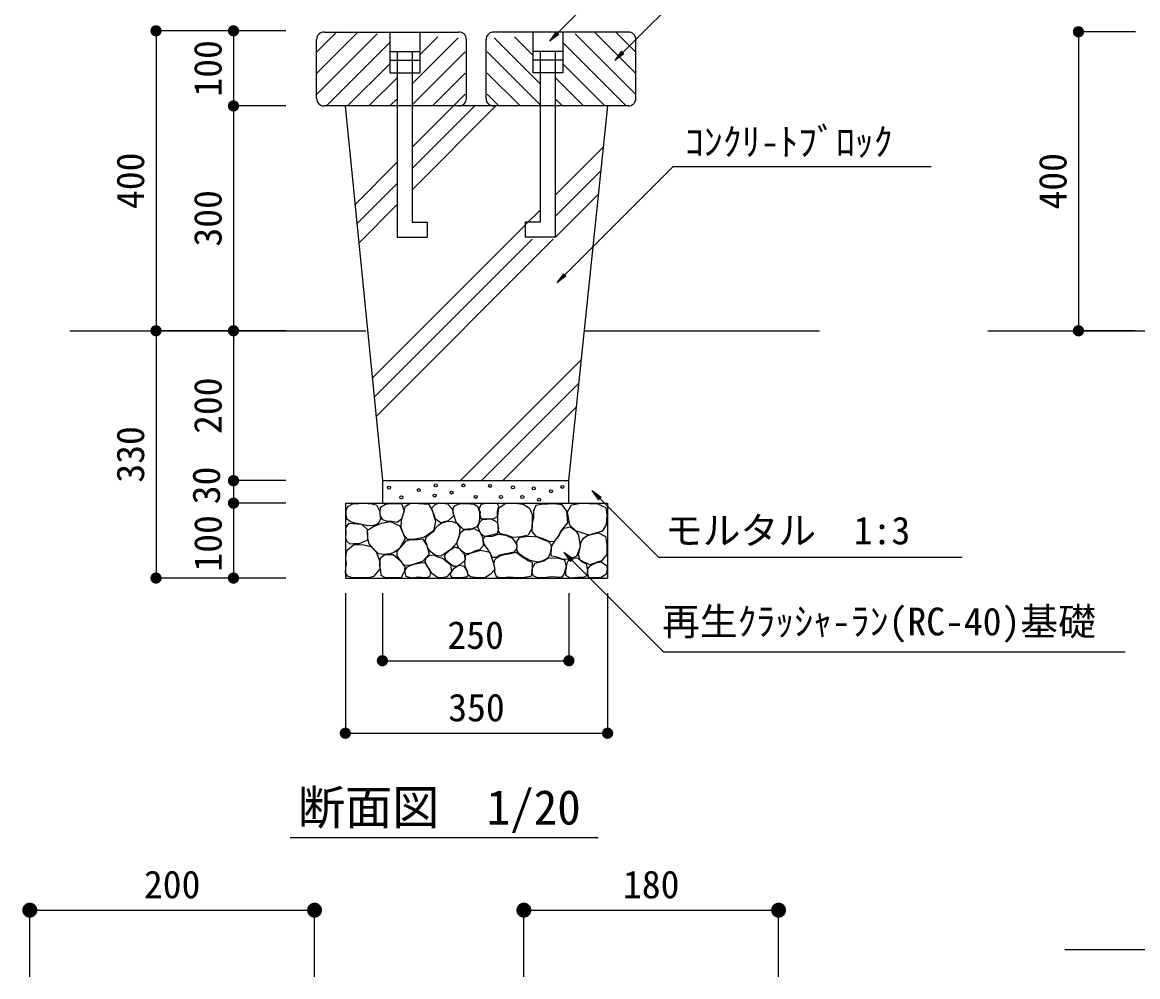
# Model space of a CAD drawing. Units: millimetres at full size, sheet at 1:20; some dimension numbers follow another scale. Extents: x 173 to 5649, y 2106 to 5839.
# Drawn here: x 2487 to 3975, y 3286 to 4559 of the extents above; entities that cross this region are included whole.
import ezdxf
from ezdxf.enums import TextEntityAlignment as Align

# ---------------------------------------------------------------- set-up
doc = ezdxf.new("R2010")
doc.units = ezdxf.units.MM
doc.header["$LTSCALE"] = 20
for name, color, linetype, lineweight in [('0_2', 7, 'Continuous', 25), ('_0-0_', 7, 'Continuous', 25), ('ハッチ', 4, 'Continuous', 25), ('寸法', 3, 'Continuous', 25), ('本体', 7, 'Continuous', 25)]:
    doc.layers.add(name, color=color, linetype=linetype, lineweight=lineweight)
doc.styles.add('ＭＳ ゴシック', font='')
doc.styles.get('ＭＳ ゴシック').set_extended_font_data('MS Gothic')

# ---------------------------------------------------------------- blocks, each defined once
blk = doc.blocks.new('filled_dot')
at = {"color": 0, "linetype": 'Continuous', "lineweight": -2, "const_width": 1.25}
blk.add_lwpolyline([(-0.625, 0, 1), (0.625, 0, 1)], format="xyb", close=True, dxfattribs=at)

msp = doc.modelspace()

# ---------------------------------------------------------------- hatches: boundary and pattern name
at = {"layer": '0_2'}
for points in [[(3190.34, 4534.46), (3199.27, 4546.75), (3202.63, 4543.39)], [(3199.86, 4211.76), (3208.79, 4224.05), (3212.15, 4220.69)], [(3246.86, 3934.63), (3259.15, 3925.71), (3255.79, 3922.35)], [(3209.43, 3852.34), (3221.71, 3843.41), (3218.35, 3840.05)]]:
    msp.add_hatch(color=256, dxfattribs=at).paths.add_polyline_path(points)
at = {"layer": '寸法'}
msp.add_hatch(color=256, dxfattribs=at).paths.add_polyline_path([(3277.33, 4508.47), (3286.25, 4520.76), (3289.61, 4517.4)])

# ---------------------------------------------------------------- linework, layer by layer
at = {"layer": '0_2'}
for points in [[(3190.34, 4534.46), (3390.45, 4734.57), (3637.1, 4737.25)], [(3199.86, 4211.76), (3355.18, 4367.09), (3699.58, 4367.09)], [(3246.86, 3934.63), (3335.74, 3845.75), (3741.02, 3845.75)], [(3209.43, 3852.34), (3342.27, 3719.49), (3958.44, 3719.49)]]:
    msp.add_lwpolyline(points, dxfattribs=at)
at = {"layer": '0_2', "lineweight": 13}
for points in [[(3190.34, 4534.46), (3199.27, 4546.75), (3202.63, 4543.39)], [(3199.86, 4211.76), (3208.79, 4224.05), (3212.15, 4220.69)], [(3246.86, 3934.63), (3259.15, 3925.71), (3255.79, 3922.35)], [(3209.43, 3852.34), (3221.71, 3843.41), (3218.35, 3840.05)]]:
    msp.add_lwpolyline(points, close=True, dxfattribs=at)
at = {"layer": 'ハッチ'}
for p, q in [((2879.26, 4519.57), (2906.46, 4546.78)), ((2879.26, 4491.29), (2933.42, 4545.45)), ((2879.26, 4463), (2960.38, 4544.12)), ((3305.52, 4463), (3224.4, 4544.12)), ((3305.52, 4491.29), (3251.36, 4545.45)), ((3305.52, 4519.57), (3278.31, 4546.78)), ((2892.41, 4447.87), (2976.96, 4532.42)), ((3006.96, 4477.57), (3068.21, 4538.81)), ((3016.71, 4515.59), (3041.25, 4540.14)), ((3177.82, 4477.57), (3116.57, 4538.81)), ((3168.07, 4515.59), (3143.53, 4540.14)), ((3292.37, 4447.87), (3207.82, 4532.42)), ((3006.96, 4449.28), (3077.75, 4520.07)), ((3177.82, 4449.28), (3107.03, 4520.07)), ((2920.7, 4447.87), (2976.96, 4504.13)), ((3264.08, 4447.87), (3207.82, 4504.13)), ((2948.98, 4447.87), (2986.69, 4485.58)), ((3033.83, 4447.87), (3077.75, 4491.79)), ((3150.95, 4447.87), (3107.03, 4491.79)), ((3235.8, 4447.87), (3198.09, 4485.58)), ((2977.26, 4447.87), (2986.96, 4457.56)), ((3062.12, 4447.87), (3077.75, 4463.5)), ((3122.66, 4447.87), (3107.03, 4463.5)), ((3207.52, 4447.87), (3197.82, 4457.56)), ((3006.96, 4392.71), (3062.12, 4447.87)), ((3006.96, 4364.43), (3090.4, 4447.87)), ((3006.96, 4336.14), (3118.68, 4447.87)), ((3198.03, 4329.22), (3261.8, 4392.99)), ((2930.62, 4316.37), (2986.96, 4372.71)), ((3198.03, 4300.94), (3258.52, 4361.43)), ((2933.18, 4290.64), (2986.96, 4344.43)), ((3198.03, 4272.65), (3255.24, 4329.87)), ((2935.73, 4264.91), (2986.96, 4316.14)), ((3158.73, 4289.93), (3178.03, 4309.22)), ((2953.62, 4084.81), (3158.03, 4289.22)), ((2956.17, 4059.08), (3167.02, 4269.93)), ((2958.73, 4033.35), (3195.3, 4269.93)), ((3071.23, 3947.87), (3232.31, 4108.95)), ((3099.52, 3947.87), (3229.03, 4077.39)), ((3127.8, 3947.87), (3225.76, 4045.83))]:
    msp.add_line(p, q, dxfattribs=at)
for points in [[(2959.75, 3889.54), (2955.18, 3887.8), (2947.14, 3887.58), (2938, 3889.97), (2930.17, 3891.06), (2924.95, 3892.8), (2919.95, 3896.06), (2918.65, 3901.92), (2918.86, 3908.44), (2921.04, 3913.22), (2927.56, 3916.92), (2935.61, 3917.57), (2942.57, 3917.79), (2953.22, 3916.92), (2959.53, 3915.61), (2963.23, 3907.79), (2964.53, 3896.93), (2962.36, 3891.49)], [(2979.77, 3893.56), (2972.68, 3893.82), (2967.62, 3895.59), (2964.58, 3900.65), (2964.08, 3905.96), (2964.58, 3912.28), (2971.42, 3916.58), (2977.74, 3917.34), (2984.58, 3917.34), (2992.68, 3917.34), (2996.22, 3907.48), (2992.68, 3896.6), (2987.11, 3892.05)], [(2995.71, 3875.61), (2992.42, 3884.71), (2992.68, 3895.08), (2994.95, 3902.16), (2996.73, 3909.25), (2997.99, 3913.8), (3002.8, 3917.09), (3008.12, 3918.1), (3015.46, 3917.34), (3022.54, 3916.83), (3028.87, 3916.83), (3033.93, 3906.97), (3038.24, 3893.31), (3035.2, 3880.92), (3023.56, 3872.57), (3009.64, 3869.54), (3001.03, 3869.29)], [(3036.46, 3902.06), (3033.83, 3907.56), (3033.35, 3911.38), (3037.18, 3915.44), (3042.68, 3918.31), (3047.94, 3917.6), (3054.16, 3916.88), (3060.38, 3910.19), (3062.05, 3900.87), (3054.88, 3894.17), (3045.07, 3891.55), (3038.14, 3896.56)], [(3062.32, 3902.3), (3061.6, 3907.56), (3062.08, 3911.62), (3064.47, 3914.73), (3069.97, 3917.12), (3077.62, 3917.36), (3084.56, 3917.12), (3089.82, 3916.64), (3094.37, 3913.29), (3096.76, 3905.17), (3096.76, 3899.91), (3096.52, 3892.26), (3093.65, 3886.77), (3086.95, 3883.42), (3075.23, 3882.7), (3065.43, 3892.26)], [(3097.36, 3902.82), (3098.36, 3896.78), (3102.19, 3896.78), (3109.86, 3896.78), (3116.11, 3897.18), (3120.74, 3900.21), (3120.74, 3907.05), (3122.76, 3913.3), (3120.74, 3917.13), (3113.89, 3917.93), (3105.62, 3917.33), (3098.97, 3915.92), (3095.94, 3910.48), (3097.56, 3905.85)], [(3132.79, 3875.17), (3124.76, 3876.78), (3122.35, 3880.45), (3121.74, 3886.85), (3121.32, 3893.75), (3121.21, 3900.17), (3121.55, 3904.98), (3122.7, 3911.52), (3131.78, 3917.72), (3144.03, 3917.6), (3154.93, 3916.56), (3163.31, 3911.18), (3166.98, 3902.81), (3167.06, 3885.05), (3161.81, 3875.06), (3152.18, 3873), (3141.17, 3872.08)], [(3181.58, 3916.67), (3171.84, 3914.92), (3168.98, 3907.44), (3168.69, 3898.5), (3166.67, 3888.71), (3166.67, 3880.06), (3171.86, 3873.72), (3181.38, 3870.84), (3189.45, 3867.09), (3196.66, 3866.81), (3202.14, 3873.72), (3205.31, 3880.35), (3214.83, 3891.57), (3213.13, 3906.94), (3207.16, 3915.78), (3195.79, 3916.95), (3188.59, 3916.67)], [(3232.67, 3917.87), (3243.14, 3917.38), (3254.74, 3917.1), (3265.2, 3912.01), (3266.9, 3902.11), (3266.05, 3889.11), (3260.39, 3880.34), (3242.57, 3874.97), (3225.14, 3880.8), (3217.38, 3888.28), (3214.01, 3906.35), (3219.66, 3915.4)], [(2929.27, 3863.54), (2923.95, 3862.91), (2919.88, 3866.98), (2918.32, 3871.35), (2918.63, 3878.23), (2918.32, 3885.1), (2922.7, 3891.35), (2939.27, 3889.79), (2946.78, 3882.92), (2947.09, 3868.54), (2936.15, 3863.54)], [(2977.67, 3850.17), (2969.63, 3849.28), (2962.48, 3850.17), (2958.61, 3853.74), (2953.55, 3858.8), (2949.68, 3863.56), (2947.6, 3870.11), (2947.6, 3876.65), (2947.3, 3881.71), (2954.45, 3886.17), (2965.76, 3890.93), (2977.67, 3893.31), (2990.65, 3887.75), (2997.49, 3870.8), (2989.88, 3857.31), (2983.33, 3852.26)], [(3032.42, 3852.59), (3027.64, 3857.61), (3026.44, 3862.63), (3024.05, 3867.89), (3026.2, 3872.91), (3031.7, 3877.68), (3036.25, 3881.03), (3038.16, 3884.38), (3042.46, 3888.92), (3045.81, 3891.07), (3052.75, 3893.22), (3059.45, 3893.7), (3066.86, 3890.83), (3070.45, 3885.57), (3069.73, 3873.86), (3065.9, 3864.3), (3058.49, 3856.18), (3045.1, 3847.09), (3038.16, 3847.81)], [(3120.35, 3877.37), (3114.9, 3875.36), (3108.65, 3874.15), (3103.21, 3873.54), (3098.77, 3876.77), (3096.56, 3880.8), (3094.34, 3886.03), (3096.76, 3891.88), (3100.59, 3896.11), (3112.28, 3896.91), (3120.55, 3892.68), (3122.16, 3884.02)], [(3205.11, 3844.04), (3198.59, 3845.99), (3192.71, 3847.3), (3191.84, 3854.04), (3193.8, 3861.87), (3198.15, 3868.62), (3202.07, 3873.18), (3205.33, 3879.28), (3209.89, 3884.27), (3217.93, 3886.27), (3225.14, 3880.8), (3228.84, 3874.93), (3231.01, 3859.92), (3226.44, 3846.86), (3214.91, 3842.51), (3207.73, 3843.17)], [(3091.28, 3854), (3085.23, 3851.18), (3079.99, 3850.17), (3076.57, 3850.98), (3072.33, 3854.81), (3068.9, 3858.43), (3067.09, 3863.07), (3067.49, 3867.7), (3069.11, 3872.54), (3071.73, 3879.19), (3076.16, 3882.41), (3084.43, 3882.61), (3089.67, 3884.02), (3096.73, 3879.99), (3101.36, 3870.93), (3101.57, 3860.85), (3096.93, 3855.41)], [(3144.95, 3865.48), (3146.56, 3861.25), (3146.15, 3856.82), (3142.73, 3852.59), (3136.68, 3850.98), (3129.62, 3849.97), (3123.77, 3848.36), (3119.54, 3845.34), (3114.1, 3845.54), (3111.27, 3850.58), (3107.44, 3856.82), (3102.81, 3863.27), (3101.19, 3869.92), (3104.62, 3873.74), (3114.1, 3873.95), (3122.16, 3876.56), (3131.84, 3874.95), (3140.31, 3871.33)], [(3149.69, 3850.02), (3146.66, 3855.52), (3146.94, 3859.91), (3146.66, 3866.23), (3150.24, 3872), (3154.91, 3873.1), (3163.71, 3873.93), (3173.61, 3872.83), (3181.86, 3869.53), (3189.56, 3866.23), (3192.31, 3861.01), (3192.31, 3854.42), (3188.44, 3845.03), (3181.59, 3840.68), (3174.71, 3839.31), (3164.54, 3841.23), (3154.64, 3846.73)], [(3228.75, 3848.99), (3230.98, 3857.87), (3232.09, 3865.37), (3235.98, 3871.76), (3240.98, 3874.53), (3247.65, 3876.48), (3255.42, 3878.42), (3264.87, 3873.42), (3266.54, 3862.87), (3266.54, 3849.54), (3259.59, 3840.94), (3244.03, 3835.38), (3231.25, 3841.77)], [(2927.16, 3818.23), (2920.72, 3820.29), (2918.14, 3824.92), (2918.4, 3831.35), (2919.17, 3837.53), (2918.4, 3843.44), (2918.92, 3849.62), (2919.95, 3855.28), (2928.44, 3862.23), (2940.29, 3862.48), (2951.61, 3860.17), (2958.82, 3852.71), (2963.97, 3840.1), (2963.72, 3829.55), (2955.22, 3820.03), (2948.52, 3818.23), (2938.48, 3817.97)], [(2991.92, 3840.71), (2989.39, 3843.74), (2986.86, 3847.53), (2987.11, 3852.85), (2990.15, 3857.4), (2995.21, 3863.22), (2998.75, 3867.77), (3003.81, 3868.78), (3014.19, 3869.29), (3020.52, 3870.04), (3026.34, 3861.19), (3029.63, 3849.56), (3020.52, 3839.95), (3003.81, 3834.64), (2995.71, 3835.14)], [(3058.51, 3836.01), (3055.25, 3838.68), (3051.69, 3842.09), (3050.21, 3847.28), (3052.13, 3851.28), (3055.69, 3854.09), (3060.29, 3857.35), (3064.15, 3859.58), (3069.49, 3857.5), (3072.75, 3853.65), (3076.16, 3849.65), (3077.65, 3841.64), (3072.16, 3837.05), (3065.93, 3833.19), (3062.37, 3833.19)], [(2965.13, 3827.45), (2963.96, 3834.21), (2963.96, 3840.74), (2964.89, 3845.4), (2970.26, 3849.13), (2981.46, 3849.37), (2991.03, 3841.44), (2997.33, 3832.81), (2996.4, 3826.05), (2992.43, 3818.82), (2984.26, 3818.12), (2971.43, 3818.35), (2965.59, 3821.38)], [(3029.79, 3830.13), (3026.2, 3835.14), (3024.05, 3839.92), (3025.48, 3844.94), (3029.79, 3848.05), (3035.29, 3848.77), (3040.79, 3846.38), (3047.49, 3844.47), (3058.01, 3835.86), (3059.45, 3826.54), (3052.99, 3819.61), (3046.77, 3818.41), (3040.79, 3818.65), (3033.14, 3824.15)], [(3090.88, 3818.75), (3084.83, 3819.55), (3081.61, 3822.17), (3080.6, 3827.21), (3078.18, 3831.84), (3077.37, 3839.09), (3078.18, 3843.93), (3078.18, 3848.36), (3087.25, 3851.79), (3098.54, 3855.01), (3110.64, 3852.39), (3114.67, 3840.1), (3117.09, 3829.22), (3110.84, 3822.77), (3103.78, 3818.34)], [(3124.43, 3818.09), (3119.58, 3819.66), (3117.35, 3825.95), (3117.22, 3831.58), (3116.04, 3837.74), (3117.35, 3842.07), (3120.49, 3845.47), (3124.03, 3847.7), (3129.93, 3849.4), (3138.19, 3850.58), (3141.86, 3851.76), (3145.79, 3852.29), (3153.4, 3846.52), (3161.52, 3841.41), (3166.9, 3839.31), (3167.03, 3833.68), (3167.03, 3827.26), (3165.46, 3820.19), (3156.67, 3818.61), (3149.2, 3818.22), (3135.7, 3819.14), (3129.01, 3818.09)], [(3174.61, 3818.37), (3168.19, 3820.97), (3166.78, 3826.39), (3167.39, 3831.6), (3171.2, 3837.61), (3177.61, 3839.61), (3182.83, 3841.02), (3188.44, 3845.03), (3202.08, 3844.22), (3210.3, 3842.22), (3212.31, 3833), (3209.3, 3823.18), (3206.29, 3818.77), (3192.05, 3819.37), (3183.83, 3818.17)], [(3212.98, 3832.02), (3213.19, 3836.78), (3215.67, 3841.53), (3221.88, 3844.84), (3228.09, 3844.64), (3232.85, 3839.88), (3239.27, 3836.78), (3240.93, 3827.67), (3240.51, 3821.26), (3235.75, 3818.57), (3227.68, 3818.57), (3218.16, 3817.95), (3212.16, 3821.47), (3212.16, 3828.91)], [(2997.71, 3825.34), (2997.48, 3828.45), (3000.58, 3832.75), (3005.13, 3834.9), (3011.35, 3836.81), (3017.81, 3838.25), (3023.78, 3838.72), (3027.61, 3832.03), (3031.44, 3825.58), (3030.24, 3819.6), (3024.74, 3818.41), (3015.41, 3818.89), (3005.85, 3817.93), (2998.91, 3819.84)], [(3064.45, 3818.22), (3060.89, 3818.22), (3058.36, 3820.74), (3058.22, 3823.71), (3060.29, 3827.56), (3063.11, 3831.12), (3066.52, 3833.34), (3070.23, 3835.27), (3075.87, 3833.64), (3079.87, 3827.41), (3081.8, 3820.89), (3078.98, 3818.96), (3071.42, 3818.22)], [(3244.65, 3834.09), (3248.58, 3836.57), (3253.97, 3838.64), (3259.14, 3839.46), (3266.18, 3834.71), (3267.21, 3829.95), (3265.76, 3822.91), (3258.93, 3818.16), (3251.48, 3818.16), (3242.58, 3818.16), (3240.93, 3824.98), (3241.55, 3830.36)]]:
    msp.add_lwpolyline(points, close=True, dxfattribs=at)
for centre in [(2976.15, 3938.56), (3015.69, 3935.26), (3036.99, 3928.01), (3038.39, 3941.57), (3059.47, 3931.99), (3075.31, 3941.42), (3110.93, 3940.86), (3141.41, 3938.99), (3169.21, 3937.59), (3192.2, 3933.76), (3207.53, 3939.51), (2992.5, 3925.62), (3091.77, 3926.27), (3125.44, 3926.01), (3153.88, 3926.09), (3176.3, 3922.46)]:
    msp.add_circle(centre, 2, dxfattribs=at)
at = {"layer": '寸法'}
for p, q in [((2665.06, 4548.1), (2665.06, 4147.87)), ((2838.48, 4548.1), (2665.06, 4548.1)), ((2768.44, 4548.1), (2768.44, 4447.87)), ((2838.48, 4548.1), (2768.44, 4548.1)), ((3896.16, 4546.81), (3896.16, 4147.87)), ((3972.14, 4546.81), (3896.16, 4546.81)), ((2838.48, 4447.87), (2768.44, 4447.87)), ((2768.44, 4447.87), (2768.44, 4147.87)), ((2838.48, 4447.87), (2768.44, 4447.87)), ((2838.48, 4147.87), (2665.06, 4147.87)), ((2665.06, 4147.87), (2665.06, 3817.87)), ((2838.48, 4147.87), (2665.06, 4147.87)), ((2838.48, 4147.87), (2768.44, 4147.87)), ((2768.44, 4147.87), (2768.44, 3947.87)), ((2838.48, 4147.87), (2768.44, 4147.87)), ((3971.86, 4147.87), (3896.16, 4147.87)), ((2838.48, 3947.87), (2768.44, 3947.87)), ((2768.44, 3947.87), (2768.44, 3917.87)), ((2838.48, 3947.87), (2768.44, 3947.87)), ((2838.48, 3917.87), (2768.44, 3917.87)), ((2768.44, 3917.87), (2768.44, 3817.87)), ((2838.48, 3917.87), (2768.44, 3917.87)), ((2838.48, 3817.87), (2665.06, 3817.87)), ((2838.48, 3817.87), (2768.44, 3817.87)), ((2917.75, 3797.6), (2917.75, 3610.84)), ((2967.22, 3797.6), (2967.22, 3707.56)), ((3216.08, 3797.6), (3216.08, 3707.56)), ((3267.75, 3797.6), (3267.75, 3610.84)), ((2967.22, 3707.56), (3216.08, 3707.56)), ((2917.75, 3610.84), (3267.75, 3610.84)), ((2844.24, 3471.57), (3255.15, 3471.57)), ((2496.59, 3374.74), (2876.59, 3374.74)), ((2496.59, 3285.97), (2496.59, 3374.74)), ((2876.59, 3285.97), (2876.59, 3374.74)), ((3155.97, 3374.74), (3495.97, 3374.74)), ((3155.97, 3285.97), (3155.97, 3374.74)), ((3495.97, 3285.97), (3495.97, 3374.74))]:
    msp.add_line(p, q, dxfattribs=at)
msp.add_lwpolyline([(3277.33, 4508.47), (3385.49, 4616.64), (3598.72, 4616.64)], dxfattribs=at)
at = {"layer": '寸法', "lineweight": 13}
msp.add_lwpolyline([(3277.33, 4508.47), (3286.25, 4520.76), (3289.61, 4517.4)], close=True, dxfattribs=at)
at = {"layer": '本体'}
for p, q in [((2889.75, 4546.44), (3068.77, 4546.44)), ((2976.96, 4546.44), (2976.96, 4492.12)), ((3016.96, 4546.44), (3016.96, 4492.12)), ((3295.03, 4546.44), (3116.01, 4546.44)), ((3167.82, 4546.44), (3167.82, 4492.12)), ((3207.82, 4546.44), (3207.82, 4492.12)), ((2879.26, 4457.87), (2879.26, 4536.45)), ((3079.26, 4457.87), (3079.26, 4536.45)), ((3105.52, 4457.87), (3105.52, 4536.45)), ((3305.52, 4457.87), (3305.52, 4536.45)), ((2977.6, 4520.51), (3016.96, 4520.51)), ((2986.96, 4520.51), (2986.96, 4272.8)), ((3006.96, 4520.51), (3006.96, 4292.8)), ((3207.18, 4520.51), (3167.82, 4520.51)), ((3177.82, 4520.51), (3177.82, 4292.8)), ((3197.82, 4520.51), (3197.82, 4272.8)), ((2977.6, 4508.87), (3016.96, 4508.87)), ((3207.18, 4508.87), (3167.82, 4508.87)), ((2976.96, 4492.12), (3016.96, 4492.12)), ((3207.82, 4492.12), (3167.82, 4492.12)), ((3295.52, 4447.87), (2889.26, 4447.87)), ((2917.56, 4447.87), (2967.22, 3947.87)), ((3267.49, 4447.87), (3215.59, 3947.87)), ((3006.96, 4292.8), (3026.96, 4292.8)), ((3026.96, 4292.8), (3026.96, 4272.8)), ((3157.82, 4292.8), (3157.82, 4272.8)), ((3177.82, 4292.8), (3157.82, 4292.8)), ((2986.96, 4272.8), (3026.96, 4272.8)), ((3197.82, 4272.8), (3157.82, 4272.8)), ((2549.95, 4147.87), (2945, 4147.87)), ((3236.28, 4147.87), (3550.51, 4147.87)), ((3775.13, 4147.87), (5148.57, 4147.87)), ((2967.22, 3947.87), (3215.59, 3947.87)), ((2967.22, 3947.87), (2967.22, 3917.87)), ((3215.59, 3947.87), (3215.59, 3917.87)), ((2917.75, 3917.87), (2917.75, 3817.87)), ((2917.75, 3917.87), (3267.75, 3917.87)), ((3267.75, 3917.87), (3267.75, 3817.87)), ((2917.75, 3817.87), (3267.75, 3817.87)), ((3877.8, 3322.23), (4279.56, 3322.23))]:
    msp.add_line(p, q, dxfattribs=at)
for centre, start, end in [((2889.26, 4536.45), 87.17975, 180), ((3069.26, 4536.45), 360, 92.82025), ((3115.52, 4536.45), 87.17975, 180), ((3295.52, 4536.45), 360, 92.82025), ((2889.26, 4457.87), 180, 270), ((3069.26, 4457.87), 270, 0), ((3115.52, 4457.87), 180, 270), ((3295.52, 4457.87), 270, 0)]:
    msp.add_arc(centre, 10, start, end, dxfattribs=at)

# ---------------------------------------------------------------- block references
at = {"layer": '寸法'}
for p, xscale, yscale, rotation in [((2665.06, 4548.1), 6, 6, 270), ((2768.44, 4548.1), 6, 6, 270), ((3896.16, 4546.81), 6, 6, 270), ((2768.44, 4447.87), 6, 6, 90), ((2768.44, 4447.87), 6, 6, 270), ((2665.06, 4147.87), 6, 6, 90), ((2665.06, 4147.87), 6, 6, 270), ((2768.44, 4147.87), 6, 6, 90), ((2768.44, 4147.87), 6, 6, 270), ((3896.16, 4147.87), 6, 6, 90), ((2768.44, 3947.87), 6, 6, 90), ((2768.44, 3947.87), 6, 6, 270), ((2768.44, 3917.87), 6, 6, 90), ((2768.44, 3917.87), 6, 6, 270), ((2665.06, 3817.87), 6, 6, 90), ((2768.44, 3817.87), 6, 6, 90), ((3216.08, 3707.56), 6, 6, 180), ((3267.75, 3610.84), 6, 6, 180), ((2876.59, 3374.74), 8, 8, 180), ((3495.97, 3374.74), 8, 8, 180)]:
    msp.add_blockref('filled_dot', p, dxfattribs=dict(at, xscale=xscale, yscale=yscale, rotation=rotation))
for p, xscale, yscale in [((2967.22, 3707.56), 6, 6), ((2917.75, 3610.84), 6, 6), ((2496.59, 3374.74), 8, 8), ((3155.97, 3374.74), 8, 8)]:
    msp.add_blockref('filled_dot', p, dxfattribs=dict(at, xscale=xscale, yscale=yscale))

# ---------------------------------------------------------------- texts
at = {"layer": '_0-0_', "color": 3, "style": 'ＭＳ ゴシック'}
for s, p in [('ｺﾝｸﾘ-ﾄﾌﾞﾛｯｸ', (3370.98, 4370.54)), ('モルタル\u30001:3', (3344.28, 3851.81)), ('再生ｸﾗｯｼｬ-ﾗﾝ(RC-40)基礎', (3340.37, 3730.37))]:
    msp.add_text(s, height=36.95, dxfattribs=at).set_placement(p, align=Align.BOTTOM_LEFT)
at = {"layer": '寸法', "style": 'ＭＳ ゴシック'}
for s, p in [('100', (2763.64, 4497.99)), ('400', (2660.26, 4347.99)), ('400', (3891.36, 4347.34)), ('300', (2763.64, 4297.87)), ('200', (2763.64, 4047.87)), ('330', (2660.26, 3982.87)), ('30', (2761.6, 3941.44)), ('100', (2763.83, 3864.14))]:
    msp.add_text(s, height=36.95, rotation=90, dxfattribs=at).set_placement(p, align=Align.BOTTOM_CENTER)
for s, p in [('250', (3091.65, 3712.36)), ('350', (3092.75, 3615.64)), ('200', (2686.59, 3379.54)), ('180', (3325.97, 3379.54))]:
    msp.add_text(s, height=36.95, dxfattribs=at).set_placement(p, align=Align.BOTTOM_CENTER)
msp.add_text('断面図\u30001/20', height=46.19, dxfattribs=at).set_placement((2854.24, 3475.06), align=Align.BOTTOM_LEFT)

doc.saveas('drawing.dxf')
